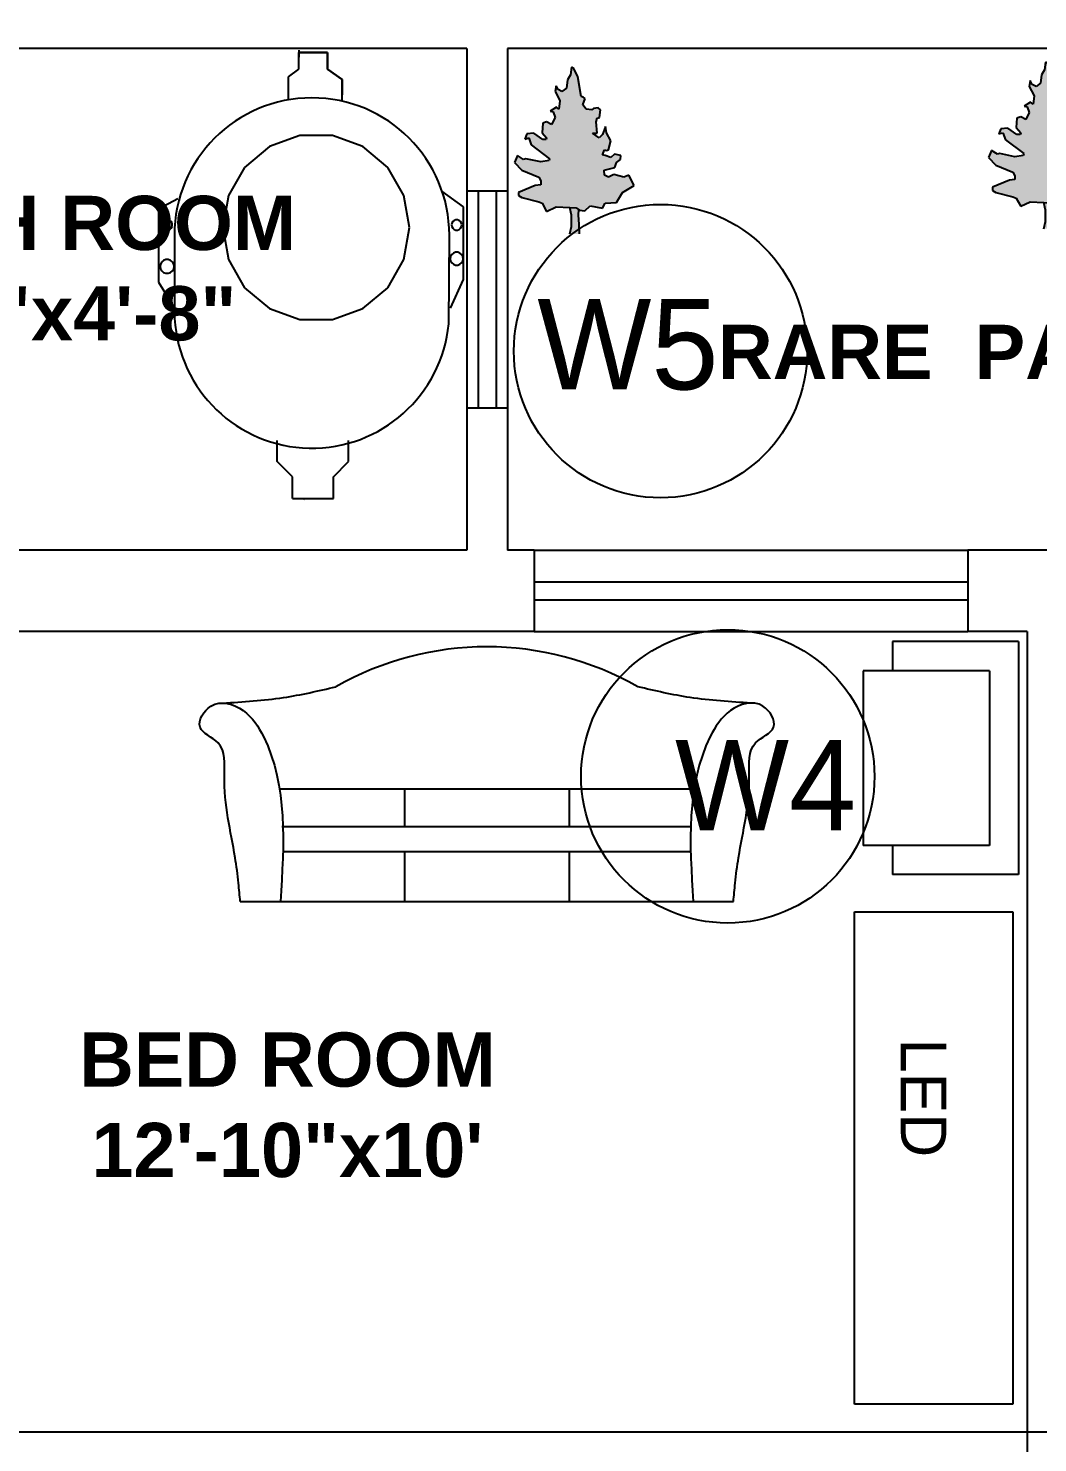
# Model space of a CAD drawing. Header units: millimetres. Extents: x -1636 to 265439, y -57189 to 32701.
# Drawn here: x -195 to -83.2, y 475 to 631.6 of the extents above; entities that cross this region are included whole.
import ezdxf

# ---------------------------------------------------------------- set-up
doc = ezdxf.new("R2010")
doc.units = ezdxf.units.MM
for name, color, linetype in [('Cabniet', 5, 'Continuous'), ('Dimension', 112, 'Continuous'), ('Interior Fixture', 222, 'Continuous'), ('Interior wall', 7, 'Continuous'), ('Rechrge pit', 7, 'Continuous'), ('scdulue', 114, 'Continuous'), ('Section', 242, 'Continuous'), ('Text', 170, 'Continuous'), ('Windows', 242, 'Continuous')]:
    doc.layers.add(name, color=color, linetype=linetype)
doc.dimstyles.new('ISO-25', dxfattribs={"dimtxt": 2.5, "dimasz": 2.5, "dimexe": 1.25, "dimexo": 0.625, "dimtad": 1, "dimdec": 1, "dimlunit": 4, "dimtxsty": 'Standard', "dimcen": 2.5, "dimse1": 1, "dimse2": 1, "dimadec": 0, "dimazin": 0, "dimtfac": 1, "dimtdec": 1, "dimtmove": 0, "dimatfit": 3, "dimfxl": 0, "dimarcsym": 0})

# ---------------------------------------------------------------- blocks, each defined once
blk = doc.blocks.new('A$C472E2816')
for color, points in [(99, [(4743, 3374), (5319, 3509), (5398, 3778), (5608, 3945), (5634, 4147), (5293, 4214), (5110, 4046), (4795, 4147), (4664, 4181), (4769, 4449), (4874, 4416), (4979, 4449), (5110, 4920), (4874, 5356), (4821, 5692), (4664, 5256), (4481, 5088), (4140, 5323), (4376, 5323), (4324, 5928), (4376, 6129), (4507, 6163), (4559, 6566), (4428, 6667), (4193, 6633), (4088, 6566), (3800, 6599), (3616, 6835), (3747, 7170), (3642, 7238), (3537, 7271), (3354, 8313), (3144, 8749), (3013, 8817), (2961, 8413), (2804, 8145), (2751, 7708), (2516, 7540), (2306, 7641), (2201, 7842), (2149, 7540), (2280, 7305), (2411, 7036), (2358, 6599), (2227, 6700), (1887, 6499), (2044, 6465), (2149, 6163), (1965, 5793), (1703, 5928), (1494, 5860), (1467, 5356), (1703, 5088), (1677, 4987), (1494, 4987), (1022, 5323), (655, 5289), (550, 5020), (760, 5088), (891, 4718), (1860, 3979), (1834, 3878), (1389, 3811), (603, 3979), (472, 3945), (157, 4147), (0, 3778), (393, 3374), (1284, 3005), (1389, 2803), (1389, 2602), (1101, 2568), (210, 2199), (210, 2031), (393, 1930), (1284, 1695), (1467, 1628), (1703, 1191), (2201, 1426), (2935, 1393), (2935, 1393), (3260, 1377), (3440, 1259), (3721, 1224), (4009, 1493), (4664, 1359), (4795, 1628), (5398, 1661), (5712, 2199), (6341, 2568), (6053, 3106), (5791, 3005), (5267, 3139), (4979, 3005), (4769, 3106)]), (36, [(3380, 989), (3383, 1296), (3260, 1377), (2935, 1393), (3013, 989), (3013, 385), (2926, 0), (3433, 0), (3406, 519)])]:
    blk.add_hatch(color=color).paths.add_polyline_path(points)
for p, q in [((2961, 8413), (2804, 8145)), ((3013, 8817), (2961, 8413)), ((3144, 8749), (3013, 8817)), ((3354, 8313), (3144, 8749)), ((3537, 7271), (3354, 8313)), ((2201, 7842), (2149, 7540)), ((2149, 7540), (2280, 7305)), ((2306, 7641), (2201, 7842)), ((2516, 7540), (2306, 7641)), ((2751, 7708), (2516, 7540)), ((2804, 8145), (2751, 7708)), ((2280, 7305), (2411, 7036)), ((2411, 7036), (2358, 6599)), ((3642, 7238), (3537, 7271)), ((3616, 6835), (3747, 7170)), ((3800, 6599), (3616, 6835)), ((3747, 7170), (3642, 7238)), ((2227, 6700), (1887, 6499)), ((1887, 6499), (2044, 6465)), ((2149, 6163), (1965, 5793)), ((2044, 6465), (2149, 6163)), ((2358, 6599), (2227, 6700)), ((4088, 6566), (3800, 6599)), ((4193, 6633), (4088, 6566)), ((4428, 6667), (4193, 6633)), ((4324, 5928), (4376, 6129)), ((4376, 6129), (4507, 6163)), ((4559, 6566), (4428, 6667)), ((4507, 6163), (4559, 6566)), ((655, 5289), (550, 5020)), ((1022, 5323), (655, 5289)), ((1494, 4987), (1022, 5323)), ((1494, 5860), (1467, 5356)), ((1467, 5356), (1703, 5088)), ((1703, 5928), (1494, 5860)), ((1965, 5793), (1703, 5928)), ((4481, 5088), (4140, 5323)), ((4140, 5323), (4376, 5323)), ((4376, 5323), (4324, 5928)), ((4664, 5256), (4481, 5088)), ((4821, 5692), (4664, 5256)), ((4874, 5356), (4821, 5692)), ((5110, 4920), (4874, 5356)), ((550, 5020), (760, 5088)), ((760, 5088), (891, 4718)), ((891, 4718), (1860, 3979)), ((1677, 4987), (1494, 4987)), ((1703, 5088), (1677, 4987)), ((4979, 4449), (5110, 4920)), ((157, 4147), (0, 3778)), ((0, 3778), (393, 3374)), ((472, 3945), (157, 4147)), ((603, 3979), (472, 3945)), ((1389, 3811), (603, 3979)), ((1834, 3878), (1389, 3811)), ((1860, 3979), (1834, 3878)), ((4664, 4181), (4769, 4449)), ((4795, 4147), (4664, 4181)), ((4769, 4449), (4874, 4416)), ((5110, 4046), (4795, 4147)), ((4874, 4416), (4979, 4449)), ((5293, 4214), (5110, 4046)), ((5634, 4147), (5293, 4214)), ((5319, 3509), (5398, 3778)), ((5398, 3778), (5608, 3945)), ((5608, 3945), (5634, 4147)), ((393, 3374), (1284, 3005)), ((1284, 3005), (1389, 2803)), ((4743, 3374), (5319, 3509)), ((4769, 3106), (4743, 3374)), ((4979, 3005), (4769, 3106)), ((5267, 3139), (4979, 3005)), ((5791, 3005), (5267, 3139)), ((6053, 3106), (5791, 3005)), ((6341, 2568), (6053, 3106)), ((1101, 2568), (210, 2199)), ((1389, 2602), (1101, 2568)), ((1389, 2803), (1389, 2602)), ((5712, 2199), (6341, 2568)), ((210, 2199), (210, 2031)), ((210, 2031), (393, 1930)), ((393, 1930), (1284, 1695)), ((1284, 1695), (1467, 1628)), ((1467, 1628), (1703, 1191)), ((4664, 1359), (4795, 1628)), ((4795, 1628), (5398, 1661)), ((5398, 1661), (5712, 2199)), ((1703, 1191), (2201, 1426)), ((2201, 1426), (2934, 1393)), ((2934, 1393), (3260, 1377)), ((3013, 989), (2935, 1392)), ((3013, 385), (3013, 989)), ((3260, 1377), (3440, 1259)), ((3383, 1296), (3380, 989)), ((3380, 989), (3406, 519)), ((3440, 1259), (3721, 1224)), ((3721, 1224), (4009, 1493)), ((4009, 1493), (4664, 1359)), ((2926, 0), (3013, 385)), ((3406, 519), (3433, 0))]:
    blk.add_line(p, q)
blk = doc.blocks.new('A$C3E2F7594')
for p, q in [((319, 450), (1973.7, 450)), ((818.2, 450), (818.2, 300)), ((1474.5, 450), (1474.5, 300)), ((328.4, 300), (1964.3, 300)), ((332.5, 200), (1960.2, 200)), ((818.2, 200), (818.2, 0)), ((1474.5, 200), (1474.5, 0)), ((1474.5, 200), (1474.5, 0)), ((162, 0), (2130.7, 0))]:
    blk.add_line(p, q)
blk.add_arc((1146.4, -200), 1217.2, 60.324, 119.676)
for points in [[(92.1, 792.6), (334.7, 814.5), (543.7, 857.6)], [(2200.6, 792.6), (1958, 814.5), (1749, 857.6)], [(162, 0), (155.2, 73.9), (141.7, 175.5), (98.8, 502.8), (73.9, 633.7), (1.7, 696.9), (44.6, 780.4), (173.3, 762.3), (254.6, 658.5), (322.4, 0)], [(2130.7, 0), (2137.5, 73.9), (2151, 175.5), (2193.9, 502.8), (2218.8, 633.7), (2291.1, 696.9), (2248.2, 780.4), (2119.4, 762.3), (2038.1, 658.5), (1970.4, 0)]]:
    blk.add_spline(points, degree=3)
blk = doc.blocks.new('A$C70aa158d')
blk.add_blockref('A$C3E2F7594', (20.2, 0))
blk = doc.blocks.new('A$C6FCA522F')
for p, q in [((0.2347, 0.7498), (0.2347, 0.7222)), ((0.2347, 0.7498), (0.2347, 0.7222)), ((0.2829, 0.7498), (0.2347, 0.7498)), ((0.2347, 0.7498), (0.2829, 0.7498)), ((0.2348, 0.7537), (0.2348, 0.742)), ((0.2829, 0.7498), (0.2424, 0.7498)), ((0.2829, 0.7222), (0.2829, 0.7498)), ((0.2829, 0.7498), (0.2829, 0.7222)), ((0.2347, 0.7222), (0.217, 0.7092)), ((0.2347, 0.7222), (0.217, 0.7092)), ((0.3075, 0.7048), (0.2829, 0.7222)), ((0.2829, 0.7222), (0.3075, 0.7048)), ((0.217, 0.7092), (0.217, 0.671)), ((0.217, 0.7092), (0.217, 0.6788)), ((0.3075, 0.6688), (0.3075, 0.7048)), ((0.3075, 0.7048), (0.3075, 0.6788)), ((0.1859, 0.5925), (0.1443, 0.5576)), ((0.2369, 0.6111), (0.1859, 0.5925)), ((0.2912, 0.6111), (0.2369, 0.6111)), ((0.3422, 0.5925), (0.2912, 0.6111)), ((0.3838, 0.5576), (0.3422, 0.5925)), ((0.1443, 0.5576), (0.1172, 0.5105)), ((0.4109, 0.5105), (0.3838, 0.5576)), ((0.0326, 0.5048), (0, 0.4874)), ((0.1172, 0.5105), (0.1078, 0.4569)), ((0.4203, 0.4569), (0.4109, 0.5105)), ((0.4738, 0.5179), (0.51, 0.4918)), ((0, 0.4874), (0, 0.3656)), ((0.51, 0.4918), (0.51, 0.37)), ((0.0063, 0.4643), (0.0058, 0.4613)), ((0.0058, 0.4613), (0.0063, 0.4584)), ((0.0078, 0.4669), (0.0063, 0.4643)), ((0.0063, 0.4584), (0.0078, 0.4557)), ((0.0101, 0.4689), (0.0078, 0.4669)), ((0.0078, 0.4557), (0.0101, 0.4538)), ((0.013, 0.4699), (0.0101, 0.4689)), ((0.0101, 0.4538), (0.013, 0.4528)), ((0.016, 0.4699), (0.013, 0.4699)), ((0.013, 0.4528), (0.016, 0.4528)), ((0.0188, 0.4689), (0.016, 0.4699)), ((0.016, 0.4528), (0.0188, 0.4538)), ((0.0212, 0.4669), (0.0188, 0.4689)), ((0.0188, 0.4538), (0.0212, 0.4557)), ((0.0227, 0.4643), (0.0212, 0.4669)), ((0.0212, 0.4557), (0.0227, 0.4584)), ((0.0232, 0.4613), (0.0227, 0.4643)), ((0.0227, 0.4584), (0.0232, 0.4613)), ((0.1078, 0.4569), (0.1172, 0.4034)), ((0.4109, 0.4034), (0.4203, 0.4569)), ((0.491, 0.4643), (0.4905, 0.4613)), ((0.4905, 0.4613), (0.491, 0.4584)), ((0.4925, 0.4669), (0.491, 0.4643)), ((0.491, 0.4584), (0.4925, 0.4557)), ((0.4948, 0.4689), (0.4925, 0.4669)), ((0.4925, 0.4557), (0.4948, 0.4538)), ((0.4976, 0.4699), (0.4948, 0.4689)), ((0.4948, 0.4538), (0.4976, 0.4528)), ((0.5007, 0.4699), (0.4976, 0.4699)), ((0.4976, 0.4528), (0.5007, 0.4528)), ((0.5035, 0.4689), (0.5007, 0.4699)), ((0.5007, 0.4528), (0.5035, 0.4538)), ((0.5058, 0.4669), (0.5035, 0.4689)), ((0.5035, 0.4538), (0.5058, 0.4557)), ((0.5073, 0.4643), (0.5058, 0.4669)), ((0.5058, 0.4557), (0.5073, 0.4584)), ((0.5079, 0.4613), (0.5073, 0.4643)), ((0.5073, 0.4584), (0.5079, 0.4613)), ((0.0267, 0.4439), (0.0271, 0.3047)), ((0.4859, 0.2959), (0.4869, 0.4439)), ((0.0125, 0.4033), (0.0087, 0.4019)), ((0.0165, 0.4033), (0.0125, 0.4033)), ((0.0203, 0.4019), (0.0165, 0.4033)), ((0.1172, 0.4034), (0.1443, 0.3563)), ((0.3838, 0.3563), (0.4109, 0.4034)), ((0.489, 0.4085), (0.4883, 0.4048)), ((0.4883, 0.4048), (0.489, 0.4011)), ((0.4909, 0.4118), (0.489, 0.4085)), ((0.4937, 0.4142), (0.4909, 0.4118)), ((0.4973, 0.4155), (0.4937, 0.4142)), ((0.501, 0.4155), (0.4973, 0.4155)), ((0.5046, 0.4142), (0.501, 0.4155)), ((0.5075, 0.4118), (0.5046, 0.4142)), ((0.5093, 0.4085), (0.5075, 0.4118)), ((0.51, 0.4048), (0.5093, 0.4085)), ((0.5093, 0.4011), (0.51, 0.4048)), ((0.0035, 0.3958), (0.0028, 0.3918)), ((0.0028, 0.3918), (0.0035, 0.3878)), ((0.0056, 0.3993), (0.0035, 0.3958)), ((0.0035, 0.3878), (0.0056, 0.3843)), ((0.0087, 0.4019), (0.0056, 0.3993)), ((0.0056, 0.3843), (0.0087, 0.3817)), ((0.0087, 0.3817), (0.0125, 0.3803)), ((0.0125, 0.3803), (0.0165, 0.3803)), ((0.0165, 0.3803), (0.0203, 0.3817)), ((0.0234, 0.3993), (0.0203, 0.4019)), ((0.0203, 0.3817), (0.0234, 0.3843)), ((0.0255, 0.3958), (0.0234, 0.3993)), ((0.0234, 0.3843), (0.0255, 0.3878)), ((0.0262, 0.3918), (0.0255, 0.3958)), ((0.0255, 0.3878), (0.0262, 0.3918)), ((0.489, 0.4011), (0.4909, 0.3978)), ((0.4909, 0.3978), (0.4937, 0.3954)), ((0.4937, 0.3954), (0.4973, 0.3941)), ((0.4973, 0.3941), (0.501, 0.3941)), ((0.501, 0.3941), (0.5046, 0.3954)), ((0.5046, 0.3954), (0.5075, 0.3978)), ((0.5075, 0.3978), (0.5093, 0.4011)), ((0, 0.3656), (0.0266, 0.323)), ((0.1443, 0.3563), (0.1859, 0.3214)), ((0.3422, 0.3214), (0.3838, 0.3563)), ((0.51, 0.37), (0.4883, 0.3222)), ((0.0279, 0.321), (0.0279, 0.3209)), ((0.1859, 0.3214), (0.2369, 0.3028)), ((0.2912, 0.3028), (0.3422, 0.3214)), ((0.2369, 0.3028), (0.2912, 0.3028)), ((0.1989, 0.0656), (0.1989, 0.1004)), ((0.3183, 0.0656), (0.3183, 0.1004)), ((0.2243, 0.0395), (0.1989, 0.0656)), ((0.2932, 0.0395), (0.3183, 0.0656)), ((0.2243, 0.0037), (0.2243, 0.0395)), ((0.2932, 0.0037), (0.2932, 0.0395)), ((0.2243, 0.0037), (0.2932, 0.0037))]:
    blk.add_line(p, q)
for centre, start, end in [((0.2568, 0.4439), 0, 180), ((0.2568, 0.3178), 183.2658, 354.5558)]:
    blk.add_arc(centre, 0.2301, start, end)
blk.add_solid([(0.2442, 0), (0.2403, 0.0035), (0.2451, 0.0045)])
blk = doc.blocks.new('A$C84dbe571')
at = {"color": 7, "xscale": 1000, "yscale": 1000, "zscale": 1000}
blk.add_blockref('A$C6FCA522F', (0, 0), dxfattribs=at)
blk = doc.blocks.new('A$C4FBE58CC')
for p, q in [((-1050, 800), (150, 800)), ((-1050, 800), (-1050, 150)), ((150, 800), (150, 150)), ((-900, 650), (0, 650)), ((-900, 650), (-900, 0)), ((0, 650), (0, 0)), ((-1050, 150), (-900, 150)), ((0, 150), (150, 150)), ((-900, 0), (0, 0))]:
    blk.add_line(p, q)
blk = doc.blocks.new('A$C9b953779')
blk.add_blockref('A$C4FBE58CC', (1050, 0))
blk = doc.blocks.new('9')
for p, q in [((-432.44, 4025.26), (-432.44, 4067)), ((-432.44, 4067), (-302.73, 4067)), ((-302.73, 4067), (-302.73, 4025.26)), ((-302.73, 4025.26), (-432.44, 4025.26))]:
    blk.add_line(p, q)
at = {"layer": 'Cabniet', "insert": (-399.05, 4049.49), "char_height": 12, "attachment_point": 1}
blk.add_mtext_dynamic_manual_height_columns('{\\C242;LED}', width=52.3092, gutter_width=12.5, heights=[0], dxfattribs=at)
blk = doc.blocks.new('*D70')
at = {"layer": 'Defpoints', "color": 0}
for p in [(-1000.24, 4063.96), (-852.72, 4063.96), (-874.17, 3943.96)]:
    blk.add_point(p, dxfattribs=at)
at = {"layer": 'Dimension', "color": 0, "lineweight": -2}
blk.add_line((-1000.24, 3950.96), (-1000.24, 4056.96), dxfattribs=at)
at = {"layer": 'Dimension', "color": 0}
for points in [[(-1001.41, 4056.96), (-999.08, 4056.96), (-1000.24, 4063.96)], [(-1001.41, 3950.96), (-999.08, 3950.96), (-1000.24, 3943.96)]]:
    blk.add_solid(points, dxfattribs=at)
at = {"layer": 'Dimension', "color": 0, "insert": (-1005.98, 4003.96), "char_height": 10, "attachment_point": 5, "rotation": 90}
blk.add_mtext("10'", dxfattribs=at)
blk = doc.blocks.new('*D71')
at = {"layer": 'Defpoints', "color": 0}
for p in [(-1000.24, 4072.96), (-855.67, 4072.96), (-852.72, 4063.96)]:
    blk.add_point(p, dxfattribs=at)
at = {"layer": 'Dimension', "color": 0, "lineweight": -2}
for p, q in [((-1000.24, 4079.96), (-1000.24, 4086.96)), ((-1000.24, 4063.96), (-1000.24, 4072.96)), ((-1000.24, 4056.96), (-1000.24, 4049.96))]:
    blk.add_line(p, q, dxfattribs=at)
at = {"layer": 'Dimension', "color": 0}
for points in [[(-1001.41, 4079.96), (-999.08, 4079.96), (-1000.24, 4072.96)], [(-1001.41, 4056.96), (-999.08, 4056.96), (-1000.24, 4063.96)]]:
    blk.add_solid(points, dxfattribs=at)
at = {"layer": 'Dimension', "color": 0, "insert": (-1013.27, 4071.28), "char_height": 10, "attachment_point": 5, "rotation": 90}
blk.add_mtext('9"', dxfattribs=at)
blk = doc.blocks.new('*D72')
at = {"layer": 'Defpoints', "color": 0}
for p in [(-1000.24, 4128.46), (-860.17, 4128.46), (-855.67, 4072.96)]:
    blk.add_point(p, dxfattribs=at)
at = {"layer": 'Dimension', "color": 0, "lineweight": -2}
blk.add_line((-1000.24, 4079.96), (-1000.24, 4121.46), dxfattribs=at)
at = {"layer": 'Dimension', "color": 0}
for points in [[(-1001.41, 4121.46), (-999.08, 4121.46), (-1000.24, 4128.46)], [(-1001.41, 4079.96), (-999.08, 4079.96), (-1000.24, 4072.96)]]:
    blk.add_solid(points, dxfattribs=at)
at = {"layer": 'Dimension', "color": 0, "insert": (-1012.58, 4100.71), "char_height": 10, "attachment_point": 5, "rotation": 90}
blk.add_mtext('4\'-7{\\H1x;\\S1/2;}"', dxfattribs=at)
blk = doc.blocks.new('*D73')
at = {"layer": 'Defpoints', "color": 0}
for p in [(-855.67, 4128.46), (-1000.24, 4072.96), (-860.17, 4072.96)]:
    blk.add_point(p, dxfattribs=at)
at = {"layer": 'Dimension', "color": 0, "lineweight": -2}
blk.add_line((-1000.24, 4121.46), (-1000.24, 4079.96), dxfattribs=at)
at = {"layer": 'Dimension', "color": 0}
for points in [[(-1001.41, 4121.46), (-999.08, 4121.46), (-1000.24, 4128.46)], [(-1001.41, 4079.96), (-999.08, 4079.96), (-1000.24, 4072.96)]]:
    blk.add_solid(points, dxfattribs=at)
at = {"layer": 'Dimension', "color": 0, "insert": (-1012.58, 4100.71), "char_height": 10, "attachment_point": 5, "rotation": 90}
blk.add_mtext('4\'-7{\\H1x;\\S1/2;}"', dxfattribs=at)
blk = doc.blocks.new('*D74')
at = {"layer": 'Defpoints', "color": 0}
for p in [(-1000.24, 4128.46), (-860.17, 4128.46), (-860.17, 4072.96)]:
    blk.add_point(p, dxfattribs=at)
at = {"layer": 'Dimension', "color": 0, "lineweight": -2}
blk.add_line((-1000.24, 4079.96), (-1000.24, 4121.46), dxfattribs=at)
at = {"layer": 'Dimension', "color": 0}
for points in [[(-1001.41, 4121.46), (-999.08, 4121.46), (-1000.24, 4128.46)], [(-1001.41, 4079.96), (-999.08, 4079.96), (-1000.24, 4072.96)]]:
    blk.add_solid(points, dxfattribs=at)
at = {"layer": 'Dimension', "color": 0, "insert": (-1012.58, 4100.71), "char_height": 10, "attachment_point": 5, "rotation": 90}
blk.add_mtext('4\'-7{\\H1x;\\S1/2;}"', dxfattribs=at)
blk = doc.blocks.new('*D76')
at = {"layer": 'Defpoints', "color": 0}
for p in [(-860.17, 4151.81), (-952.17, 4128.46), (-860.17, 4128.46)]:
    blk.add_point(p, dxfattribs=at)
at = {"layer": 'Dimension', "color": 0, "lineweight": -2}
blk.add_line((-945.17, 4151.81), (-867.17, 4151.81), dxfattribs=at)
at = {"layer": 'Dimension', "color": 0}
for points in [[(-945.17, 4152.98), (-945.17, 4150.64), (-952.17, 4151.81)], [(-867.17, 4152.98), (-867.17, 4150.64), (-860.17, 4151.81)]]:
    blk.add_solid(points, dxfattribs=at)
at = {"layer": 'Dimension', "color": 0, "insert": (-906.17, 4157.54), "char_height": 10, "attachment_point": 5}
blk.add_mtext('7\'-8"', dxfattribs=at)
blk = doc.blocks.new('*D77')
at = {"layer": 'Defpoints', "color": 0}
for p in [(-855.67, 4151.81), (-860.17, 4128.46), (-855.67, 4128.46)]:
    blk.add_point(p, dxfattribs=at)
at = {"layer": 'Dimension', "color": 0, "lineweight": -2}
for p, q in [((-857.92, 4151.81), (-853.75, 4165.71)), ((-853.75, 4165.71), (-833.32, 4165.71)), ((-867.17, 4151.81), (-874.17, 4151.81)), ((-860.17, 4151.81), (-855.67, 4151.81)), ((-860.17, 4151.81), (-855.67, 4151.81)), ((-848.67, 4151.81), (-841.67, 4151.81))]:
    blk.add_line(p, q, dxfattribs=at)
at = {"layer": 'Dimension', "color": 0}
for points in [[(-867.17, 4152.98), (-867.17, 4150.64), (-860.17, 4151.81)], [(-848.67, 4152.98), (-848.67, 4150.64), (-855.67, 4151.81)]]:
    blk.add_solid(points, dxfattribs=at)
at = {"layer": 'Dimension', "color": 0, "insert": (-843.53, 4178.04), "char_height": 10, "attachment_point": 5}
blk.add_mtext('4{\\H1x;\\S1/2;}"', dxfattribs=at)
blk = doc.blocks.new('*D78')
at = {"layer": 'Defpoints', "color": 0}
for p in [(-670.17, 4151.81), (-855.67, 4128.46), (-670.17, 4128.46)]:
    blk.add_point(p, dxfattribs=at)
at = {"layer": 'Dimension', "color": 0, "lineweight": -2}
blk.add_line((-848.67, 4151.81), (-677.17, 4151.81), dxfattribs=at)
at = {"layer": 'Dimension', "color": 0}
for points in [[(-848.67, 4152.98), (-848.67, 4150.64), (-855.67, 4151.81)], [(-677.17, 4152.98), (-677.17, 4150.64), (-670.17, 4151.81)]]:
    blk.add_solid(points, dxfattribs=at)
at = {"layer": 'Dimension', "color": 0, "insert": (-762.92, 4164.23), "char_height": 10, "attachment_point": 5}
blk.add_mtext('15\'-5{\\H1x;\\S1/2;}"', dxfattribs=at)
blk = doc.blocks.new('A$C78fcd571')
for p, q in [((420.2, 689.81), (328.2, 689.81)), ((610.2, 689.81), (424.7, 689.81))]:
    blk.add_line(p, q)
at = {"layer": 'Interior wall'}
for p, q in [((420.2, 689.81), (420.2, 674.06)), ((424.7, 689.81), (424.7, 674.06)), ((420.2, 674.06), (424.7, 674.06)), ((420.2, 650.06), (420.2, 634.31)), ((420.2, 650.06), (424.7, 650.06)), ((424.7, 650.06), (424.7, 634.31)), ((420.2, 634.31), (362.7, 634.31)), ((427.65, 634.31), (424.7, 634.31)), ((427.65, 634.31), (427.65, 625.31)), ((501.67, 634.31), (475.65, 634.31)), ((475.65, 634.31), (475.65, 625.31)), ((427.65, 625.31), (362.7, 625.31)), ((482.2, 625.31), (475.65, 625.31)), ((482.2, 625.31), (482.2, 505.31))]:
    blk.add_line(p, q, dxfattribs=at)
at = {"layer": 'scdulue'}
for centre in [(441.64, 656.34), (449.08, 609.28)]:
    blk.add_circle(centre, 16.23, dxfattribs=at)
at = {"layer": 'Windows'}
for p, q in [((420.2, 674.06), (420.2, 650.06)), ((421.45, 674.06), (421.45, 650.06)), ((423.45, 674.06), (423.45, 650.06)), ((424.7, 674.06), (424.7, 650.06)), ((427.65, 634.31), (475.65, 634.31)), ((427.65, 630.81), (475.65, 630.81)), ((427.65, 628.81), (475.65, 628.81)), ((427.65, 625.31), (475.65, 625.31))]:
    blk.add_line(p, q, dxfattribs=at)
at = {"layer": 'Interior Fixture'}
for name, p, xscale, yscale, zscale in [('A$C84dbe571', (386.07, 639.8), 0.0661208101021658, 0.0661208101021658, 0.0661208101021658), ('A$C472E2816', (425.47, 669.31), 0.0020906321129058, 0.0020906321129058, 0.0020906321129058), ('A$C472E2816', (477.94, 669.87), 0.0020906321129058, 0.0020906321129058, 0.0020906321129058), ('A$C70aa158d', (390.07, 595.42), 0.0277261893728724, 0.0277261893728724, 0.0277261893728724)]:
    blk.add_blockref(name, p, dxfattribs=dict(at, xscale=xscale, yscale=yscale, zscale=zscale))
at = {"layer": 'Interior Fixture', "rotation": 270}
for name, p, xscale, yscale, zscale in [('A$C9b953779', (464.08, 624.19), 0.0214831164562149, 0.0214831164562149, 0.0214831164562149), ('9', (-1227.15, 412.69), 0.4199094188273691, 0.4199094188273691, 0.4199094188273691)]:
    blk.add_blockref(name, p, dxfattribs=dict(at, xscale=xscale, yscale=yscale, zscale=zscale))
at = {"layer": 'scdulue', "char_height": 10, "attachment_point": 1}
for s, insert in [('W5', (428, 662.1)), ('W4', (443.24, 613.32))]:
    blk.add_mtext_dynamic_manual_height_columns(s, width=19.8165, gutter_width=12.5, heights=[0], dxfattribs=dict(at, insert=insert))
at = {"layer": 'Text', "char_height": 6, "attachment_point": 5}
for s, insert, width in [('{\\fArial|b1|i0|c0|p34;WASH ROOM\\P7\'-8"x4\'-8"}', (374.29, 665.48), 62.0879), ("{\\fArial|b1|i0|c0|p34;RARE  PASSAGE 5' WIDE}", (499.29, 656.21), 106.2611), ('{\\fArial|b1|i0|c0|p34;BED ROOM\\P12\'-10"x10\'}', (400.34, 572.9), 52.0506)]:
    blk.add_mtext(s, dxfattribs=dict(at, insert=insert, width=width))
at = {"layer": 'Dimension'}
for base, p1, p2, picture, middle in [((424.7, 713.15), (420.2, 689.81), (424.7, 689.81), '*D77', (427.24, 739.38)), ((610.2, 713.15), (424.7, 689.81), (610.2, 689.81), '*D78', (517.45, 725.57)), ((420.2, 713.15), (328.2, 689.81), (420.2, 689.81), '*D76', (374.2, 718.89))]:
    dim = blk.add_linear_dim(base=base, p1=p1, p2=p2, dimstyle='ISO-25', override={"dimtmove": 1}, dxfattribs=at)
    dim.commit()
    dim.dimension.update_dxf_attribs({"geometry": picture, "text_midpoint": middle, "insert": (1280.37, -3438.66)})
for base, p1, p2, picture, middle in [((280.12, 689.81), (424.7, 634.31), (420.2, 689.81), '*D72', (267.79, 662.06)), ((280.12, 634.31), (424.7, 689.81), (420.2, 634.31), '*D73', (267.79, 662.06)), ((280.12, 689.81), (420.2, 634.31), (420.2, 689.81), '*D74', (267.79, 662.06)), ((280.12, 634.31), (427.65, 625.31), (424.7, 634.31), '*D71', (267.1, 632.62)), ((280.12, 625.31), (406.2, 505.31), (427.65, 625.31), '*D70', (274.39, 565.31))]:
    dim = blk.add_linear_dim(base=base, p1=p1, p2=p2, angle=90, dimstyle='ISO-25', override={"dimtmove": 1}, dxfattribs=at)
    dim.commit()
    dim.dimension.update_dxf_attribs({"geometry": picture, "text_midpoint": middle, "insert": (1280.37, -3438.66)})
blk = doc.blocks.new('224')
at = {"layer": 'Section'}
blk.add_line((148.41, 476.2), (-421.27, 476.2), dxfattribs=at)
blk.add_blockref('A$C78fcd571', (-566.62, -60.51))

msp = doc.modelspace()

# ---------------------------------------------------------------- block references
at = {"layer": 'Rechrge pit'}
msp.add_blockref('224', (0, 0), dxfattribs=at)

doc.saveas('drawing.dxf')
